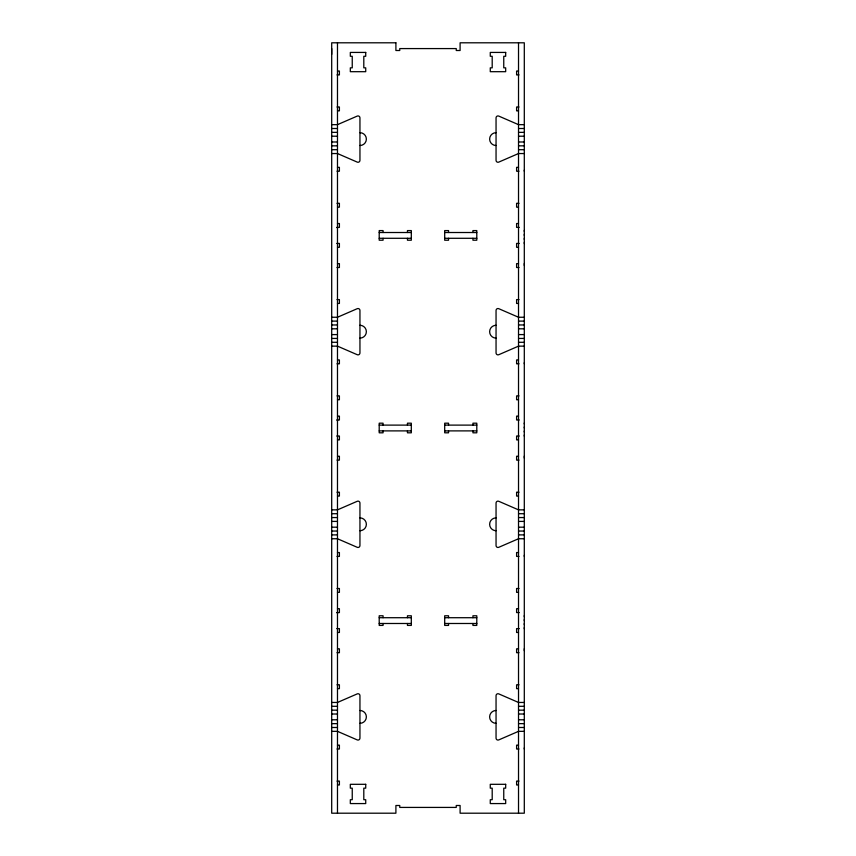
<?xml version="1.0" encoding="UTF-8"?>
<svg xmlns="http://www.w3.org/2000/svg" width="856" height="856" viewBox="0 0 856 856"><rect width="100%" height="100%" fill="white"/><g stroke="black" fill="none" stroke-linecap="round" stroke-linejoin="round"><path stroke-width="1.28" d="M331.7 54.356L331.7 48.578M337.478 228.381L337.478 227.247M337.478 613.581L337.478 612.447M337.478 420.981L337.478 419.847M524.3 749L524.3 747.898M524.3 650.688L524.3 648.688M524.3 627.619L524.3 628.753M524.3 624.613L524.3 623.607M524.3 620.6L524.3 619.594M524.3 616.588L524.3 615.582M524.3 556.4L524.3 555.298M524.3 458.088L524.3 456.088M524.3 435.019L524.3 436.153M524.3 432.013L524.3 431.007M524.3 428L524.3 426.994M524.3 423.988L524.3 422.982M524.3 363.8L524.3 362.698M524.3 265.488L524.3 263.488M524.3 242.419L524.3 243.553M524.3 239.413L524.3 238.407M524.3 235.4L524.3 234.394M524.3 231.388L524.3 230.382M524.3 171.2L524.3 170.098M337.478 71.048L339.404 71.048L339.404 74.9L336.997 74.9M518.522 71.048L516.596 71.048L516.596 74.9L519.004 74.9M336.997 107L339.404 107L339.404 110.852L337.478 110.852M519.004 107L516.596 107L516.596 110.852L518.522 110.852M331.7 124.655L337.478 124.655L357.252 116.084A1.926 1.926 0 0 1 359.948 117.85L359.948 160.35A1.926 1.926 0 0 1 357.252 162.116L337.478 153.545L331.7 153.545M524.3 124.655L518.522 124.655L498.748 116.084A1.926 1.926 0 0 0 496.052 117.85L496.052 160.35A1.926 1.926 0 0 0 498.748 162.116L518.522 153.545L524.3 153.545M331.7 128.507L337.478 128.507M518.522 128.507L524.3 128.507M331.7 132.359L337.478 132.359M518.522 132.359L524.3 132.359M331.7 136.211L337.478 136.211M518.522 136.211L524.3 136.211M331.7 141.989L337.478 141.989M518.522 141.989L524.3 141.989M331.7 145.841L337.478 145.841M518.522 145.841L524.3 145.841M331.7 149.693L337.478 149.693M518.522 149.693L524.3 149.693M337.478 167.348L339.404 167.348L339.404 171.2L336.997 171.2M518.522 167.348L516.596 167.348L516.596 171.2L519.004 171.2M336.997 203.3L339.404 203.3L339.404 207.152L337.478 207.152M519.004 203.3L516.596 203.3L516.596 207.152L518.522 207.152M337.478 223.523L339.404 223.523L339.404 227.375L336.75 227.375M518.522 223.523L516.596 223.523L516.596 227.375L519.25 227.375M379.208 232.511L411.308 232.511M444.692 232.511L476.792 232.511M379.208 238.289L411.308 238.289M444.692 238.289L476.792 238.289M336.75 243.425L339.404 243.425L339.404 247.277L337.478 247.277M519.25 243.425L516.596 243.425L516.596 247.277L518.522 247.277M337.478 263.648L339.404 263.648L339.404 267.5L336.997 267.5M518.522 263.648L516.596 263.648L516.596 267.5L519.004 267.5M336.997 299.6L339.404 299.6L339.404 303.452L337.478 303.452M519.004 299.6L516.596 299.6L516.596 303.452L518.522 303.452M331.7 317.255L337.478 317.255L357.252 308.684A1.926 1.926 0 0 1 359.948 310.45L359.948 352.95A1.926 1.926 0 0 1 357.252 354.716L337.478 346.145L331.7 346.145M524.3 317.255L518.522 317.255L498.748 308.684A1.926 1.926 0 0 0 496.052 310.45L496.052 352.95A1.926 1.926 0 0 0 498.748 354.716L518.522 346.145L524.3 346.145M331.7 321.107L337.478 321.107M518.522 321.107L524.3 321.107M331.7 324.959L337.478 324.959M518.522 324.959L524.3 324.959M331.7 328.811L337.478 328.811M518.522 328.811L524.3 328.811M331.7 334.589L337.478 334.589M518.522 334.589L524.3 334.589M331.7 338.441L337.478 338.441M518.522 338.441L524.3 338.441M331.7 342.293L337.478 342.293M518.522 342.293L524.3 342.293M337.478 359.948L339.404 359.948L339.404 363.8L336.997 363.8M518.522 359.948L516.596 359.948L516.596 363.8L519.004 363.8M336.997 395.9L339.404 395.9L339.404 399.752L337.478 399.752M519.004 395.9L516.596 395.9L516.596 399.752L518.522 399.752M337.478 416.123L339.404 416.123L339.404 419.975L336.75 419.975M518.522 416.123L516.596 416.123L516.596 419.975L519.25 419.975M379.208 425.111L411.308 425.111M444.692 425.111L476.792 425.111M379.208 430.889L411.308 430.889M444.692 430.889L476.792 430.889M336.75 436.025L339.404 436.025L339.404 439.877L337.478 439.877M519.25 436.025L516.596 436.025L516.596 439.877L518.522 439.877M337.478 456.248L339.404 456.248L339.404 460.1L336.997 460.1M518.522 456.248L516.596 456.248L516.596 460.1L519.004 460.1M336.997 492.2L339.404 492.2L339.404 496.052L337.478 496.052M519.004 492.2L516.596 492.2L516.596 496.052L518.522 496.052M331.7 509.855L337.478 509.855L357.252 501.284A1.926 1.926 0 0 1 359.948 503.05L359.948 545.55A1.926 1.926 0 0 1 357.252 547.316L337.478 538.745L331.7 538.745M524.3 509.855L518.522 509.855L498.748 501.284A1.926 1.926 0 0 0 496.052 503.05L496.052 545.55A1.926 1.926 0 0 0 498.748 547.316L518.522 538.745L524.3 538.745M331.7 513.707L337.478 513.707M518.522 513.707L524.3 513.707M331.7 517.559L337.478 517.559M518.522 517.559L524.3 517.559M331.7 521.411L337.478 521.411M518.522 521.411L524.3 521.411M331.7 527.189L337.478 527.189M518.522 527.189L524.3 527.189M331.7 531.041L337.478 531.041M518.522 531.041L524.3 531.041M331.7 534.893L337.478 534.893M518.522 534.893L524.3 534.893M337.478 552.548L339.404 552.548L339.404 556.4L336.997 556.4M518.522 552.548L516.596 552.548L516.596 556.4L519.004 556.4M336.997 588.5L339.404 588.5L339.404 592.352L337.478 592.352M519.004 588.5L516.596 588.5L516.596 592.352L518.522 592.352M337.478 608.723L339.404 608.723L339.404 612.575L336.75 612.575M518.522 608.723L516.596 608.723L516.596 612.575L519.25 612.575M379.208 617.711L411.308 617.711M444.692 617.711L476.792 617.711M379.208 623.489L411.308 623.489M444.692 623.489L476.792 623.489M336.75 628.625L339.404 628.625L339.404 632.477L337.478 632.477M519.25 628.625L516.596 628.625L516.596 632.477L518.522 632.477M337.478 648.848L339.404 648.848L339.404 652.7L336.997 652.7M518.522 648.848L516.596 648.848L516.596 652.7L519.004 652.7M336.997 684.8L339.404 684.8L339.404 688.652L337.478 688.652M519.004 684.8L516.596 684.8L516.596 688.652L518.522 688.652M331.7 702.455L337.478 702.455L357.252 693.884A1.926 1.926 0 0 1 359.948 695.65L359.948 738.15A1.926 1.926 0 0 1 357.252 739.916L337.478 731.345L331.7 731.345M524.3 702.455L518.522 702.455L498.748 693.884A1.926 1.926 0 0 0 496.052 695.65L496.052 738.15A1.926 1.926 0 0 0 498.748 739.916L518.522 731.345L524.3 731.345M331.7 706.307L337.478 706.307M518.522 706.307L524.3 706.307M331.7 710.159L337.478 710.159M518.522 710.159L524.3 710.159M331.7 714.011L337.478 714.011M518.522 714.011L524.3 714.011M331.7 719.789L337.478 719.789M518.522 719.789L524.3 719.789M331.7 723.641L337.478 723.641M518.522 723.641L524.3 723.641M331.7 727.493L337.478 727.493M518.522 727.493L524.3 727.493M337.478 745.148L339.404 745.148L339.404 749L336.997 749M518.522 745.148L516.596 745.148L516.596 749L519.004 749M336.997 781.1L339.404 781.1L339.404 784.952L337.478 784.952M519.004 781.1L516.596 781.1L516.596 784.952L518.522 784.952M518.522 42.8L518.522 813.2M472.94 232.511L472.94 230.585L476.792 230.585L476.792 240.215L472.94 240.215L472.94 238.289M472.94 425.111L472.94 423.185L476.792 423.185L476.792 432.815L472.94 432.815L472.94 430.889M472.94 617.711L472.94 615.785L476.792 615.785L476.792 625.415L472.94 625.415L472.94 623.489M448.544 232.511L448.544 230.585L444.692 230.585L444.692 240.215L448.544 240.215L448.544 238.289M448.544 425.111L448.544 423.185L444.692 423.185L444.692 432.815L448.544 432.815L448.544 430.889M448.544 617.711L448.544 615.785L444.692 615.785L444.692 625.415L448.544 625.415L448.544 623.489M407.456 232.511L407.456 230.585L411.308 230.585L411.308 240.215L407.456 240.215L407.456 238.289M407.456 425.111L407.456 423.185L411.308 423.185L411.308 432.815L407.456 432.815L407.456 430.889M407.456 617.711L407.456 615.785L411.308 615.785L411.308 625.415L407.456 625.415L407.456 623.489M383.06 232.511L383.06 230.585L379.208 230.585L379.208 240.215L383.06 240.215L383.06 238.289M383.06 425.111L383.06 423.185L379.208 423.185L379.208 432.815L383.06 432.815L383.06 430.889M383.06 617.711L383.06 615.785L379.208 615.785L379.208 625.415L383.06 625.415L383.06 623.489M337.478 42.8L337.478 813.2M496.052 530.72A6.42 6.42 0 0 1 489.632 524.3A6.42 6.42 0 0 1 496.052 517.88M496.052 723.32A6.42 6.42 0 0 1 489.632 716.9A6.42 6.42 0 0 1 496.052 710.48M359.948 710.48A6.42 6.42 0 0 1 366.368 716.9A6.42 6.42 0 0 1 359.948 723.32M359.948 517.88A6.42 6.42 0 0 1 366.368 524.3A6.42 6.42 0 0 1 359.948 530.72M359.948 325.28A6.42 6.42 0 0 1 366.368 331.7A6.42 6.42 0 0 1 359.948 338.12M359.948 132.68A6.42 6.42 0 0 1 366.368 139.1A6.42 6.42 0 0 1 359.948 145.52M496.052 145.52A6.42 6.42 0 0 1 489.632 139.1A6.42 6.42 0 0 1 496.052 132.68M496.052 338.12A6.42 6.42 0 0 1 489.632 331.7A6.42 6.42 0 0 1 496.052 325.28M395.9 42.8L331.7 42.8L331.7 813.2L395.9 813.2L395.9 805.496L399.752 805.496L399.752 807.422L456.248 807.422L456.248 805.496L460.1 805.496L460.1 813.2L524.3 813.2L524.3 42.8L460.1 42.8L460.1 50.504L456.248 50.504L456.248 48.578L399.752 48.578L399.752 50.504L395.9 50.504L395.9 42.8M365.726 52.43L350.318 52.43L350.318 56.282L352.244 56.282L352.244 67.838L350.318 67.838L350.318 71.69L365.726 71.69L365.726 67.838L363.8 67.838L363.8 56.282L365.726 56.282L365.726 52.43M505.682 52.43L490.274 52.43L490.274 56.282L492.2 56.282L492.2 67.838L490.274 67.838L490.274 71.69L505.682 71.69L505.682 67.838L503.756 67.838L503.756 56.282L505.682 56.282L505.682 52.43M365.726 784.31L350.318 784.31L350.318 788.162L352.244 788.162L352.244 799.718L350.318 799.718L350.318 803.57L365.726 803.57L365.726 799.718L363.8 799.718L363.8 788.162L365.726 788.162L365.726 784.31M505.682 784.31L490.274 784.31L490.274 788.162L492.2 788.162L492.2 799.718L490.274 799.718L490.274 803.57L505.682 803.57L505.682 799.718L503.756 799.718L503.756 788.162L505.682 788.162L505.682 784.31"/></g></svg>
